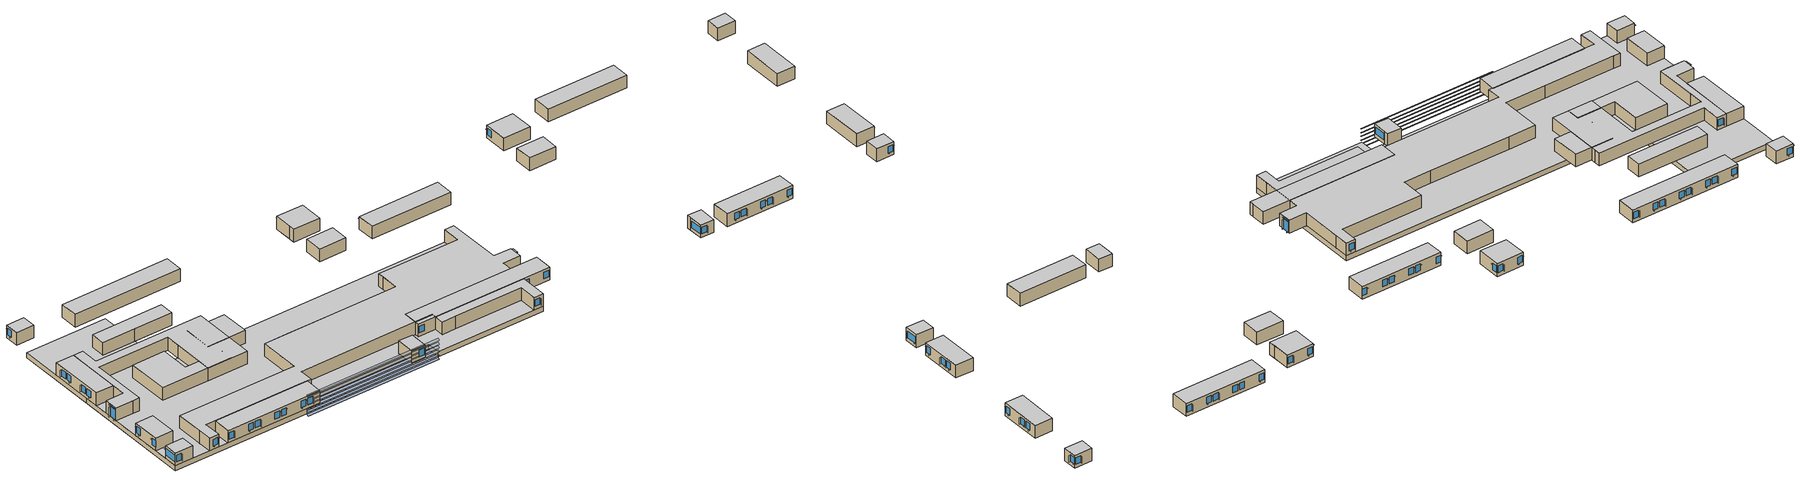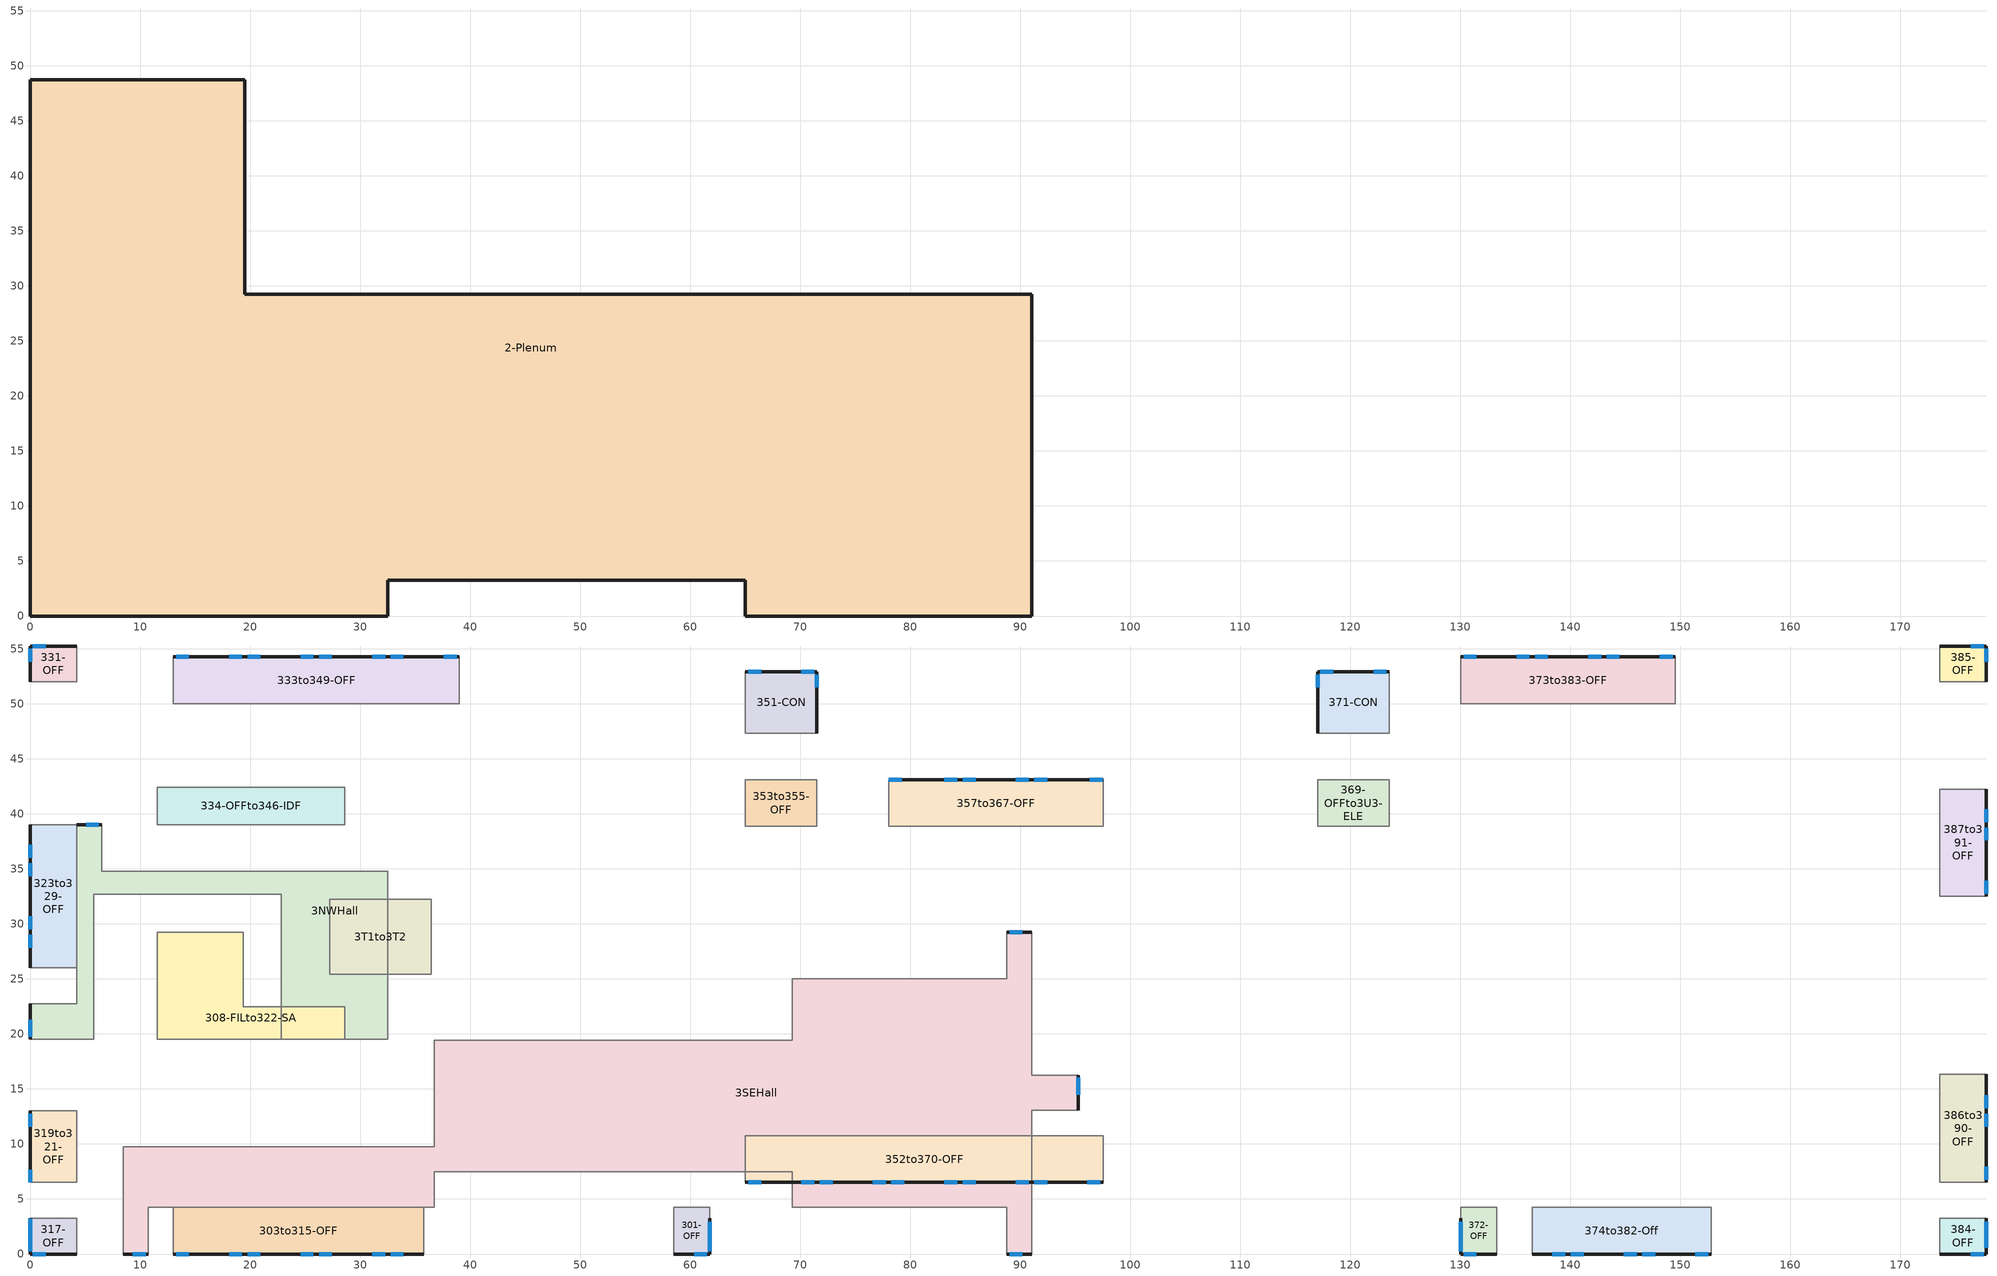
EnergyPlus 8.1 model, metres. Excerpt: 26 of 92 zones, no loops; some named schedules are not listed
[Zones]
2-Plenum
 floor adiabatic (Ceiling Cons): 19.51,48.77 19.51,29.26 91.03,29.26 91.03,0 65.02,0 65.02,3.25 32.51,3.25 32.51,0 0,0 0,48.77 z9.22
 wall outside (Curtain Wall Cons): 32.51,0 32.51,3.25 65.02,3.25 65.02,0 / 19.51,29.26 19.51,48.77 0,48.77 0,29.26 z9.22:10.36
 wall outside (Tilt-Up Cons): 65.02,0 91.03,0 91.03,29.26 19.51,29.26 / 0,29.26 0,0 32.51,0 z9.22:10.36
 ceiling adiabatic (Floor Cons): 19.51,29.26 19.51,48.77 0,48.77 0,0 32.51,0 32.51,3.25 65.02,3.25 65.02,0 91.03,0 91.03,29.26 z10.36
317-OFF
 floor adiabatic (Floor Cons): 4.24,0 0,0 0,3.25 4.24,3.25 z10.36
 wall outside (Tilt-Up Cons): 0,3.25 0,0 4.24,0 z10.36:13.41
 wall to 3SEHall (Int Wall FA): 4.24,0 4.24,3.25 z10.36:13.41
 wall to 319to321-OFF (Int Wall FA): 4.24,3.25 0,3.25 z10.36:13.41
 window (Low-E Tint 2637): 0,3.23 0,0.25 / 0.25,0 1.42,0 z11.23:12.8
 ceiling adiabatic (Ceiling Cons): 0,0 4.24,0 4.24,3.25 0,3.25 z13.41
319to321-OFF
 floor adiabatic (Floor Cons): 4.24,13 4.24,6.5 0,6.5 0,13 z10.36
 wall outside (Tilt-Up Cons): 0,13 0,6.5 z10.36:13.41
 wall to 3NWHall (Int Wall FA): 4.24,13 0,13 z10.36:13.41
 wall to 3SEHall (Int Wall FA): 4.24,6.5 4.24,13 z10.36:13.41
 window (Low-E Tint 2637): 0,7.67 0,6.53 z11.23:12.8
 window (Ext Firelight Insulated 1inch): 0,12.75 0,11.58 z11.23:12.8
 ceiling adiabatic (Ceiling Cons): 4.24,6.5 4.24,13 0,13 0,6.5 z13.41
3NWHall
 floor adiabatic (Floor Cons): 6.5,34.77 32.51,34.77 32.51,19.51 22.83,19.51 22.83,32.72 5.77,32.72 5.77,19.51 0,19.51 0,22.76 4.24,22.76 4.24,39.01 6.5,39.01 z10.36
 wall outside (Tilt-Up Cons): 0,22.76 0,19.51 / 6.5,39.01 4.24,39.01 z10.36:13.41
 wall adiabatic (Int Wall FA): 22.83,19.51 32.51,19.51 32.51,29.18 / 4.24,19.51 5.77,19.51 z10.36:13.41
 wall to 351-CON (Int Wall FA): 32.51,33.43 32.51,34.77 z10.36:13.41
 wall to 323to329-OFF (Int Wall FA): 4.24,35.76 4.24,22.76 0,22.76 z10.36:13.41
 wall to 333to349-OFF (Int Wall FA): 32.51,34.77 6.5,34.77 6.5,39.01 z10.36:13.41
 wall to 308-FILto322-SA (Int Wall GA): 22.83,22.48 22.83,19.51 / 5.77,19.51 5.77,29.26 z10.36:13.41
 wall to 334-OFFto346-IDF (Int Wall FA): 5.77,29.26 5.77,32.69 22.83,32.69 z10.36:13.41
 wall to 331-OFF (Int Wall FA): 4.24,39.01 4.24,35.76 z10.36:13.41
 wall to 353to355-OFF (Int Wall FA): 32.51,29.18 32.51,33.43 z10.36:13.41
 wall to 3T1to3T2 (Int Wall FA): 22.83,29.26 22.83,22.48 z10.36:13.41
 wall to 334-OFFto346-IDF (Int Wall GA): 22.83,32.69 22.83,29.26 z10.36:13.41
 window (Low-E Tint 2637): 6.25,39.01 5.08,39.01 z11.23:12.8
 window (Ext Firelight Insulated 1inch): 0,21.29 0,19.76 z10.41:12.8; 0,21.29 0,19.76 z13.06:13.36
 ceiling adiabatic (Ceiling Cons): 5.77,32.72 22.83,32.72 22.83,19.51 32.51,19.51 32.51,34.77 6.5,34.77 6.5,39.01 4.24,39.01 4.24,22.76 0,22.76 0,19.51 5.77,19.51 z13.41
323to329-OFF
 floor adiabatic (Floor Cons): 4.24,26.01 0,26.01 0,39.01 4.24,39.01 z10.36
 wall outside (Tilt-Up Cons): 0,39.01 0,26.01 z10.36:13.41
 wall to 331-OFF (Int Wall FA): 4.24,39.01 0,39.01 z10.36:13.41
 window (Ext Firelight Insulated 1inch): 0,29.01 0,27.84 / 0,30.68 0,29.51 z11.23:12.8
 window (Low-E Tint 2637): 0,35.51 0,34.34 / 0,37.19 0,36.02 z11.23:12.8
 ceiling adiabatic (Ceiling Cons): 0,26.01 4.24,26.01 4.24,39.01 0,39.01 z13.41
331-OFF
 floor adiabatic (Floor Cons): 0,52.02 0,55.27 4.24,55.27 4.24,52.02 z10.36
 wall outside (Tilt-Up Cons): 4.24,55.27 0,55.27 0,52.02 z10.36:13.41
 window (Low-E Tint 2637): 0,55.02 0,53.85 / 1.42,55.27 0.25,55.27 z11.23:12.8
 ceiling adiabatic (Ceiling Cons): 0,55.27 0,52.02 4.24,52.02 4.24,55.27 z13.41
333to349-OFF
 floor adiabatic (Floor Cons): 13,54.28 39.01,54.28 39.01,50.04 13,50.04 z10.36
 wall outside (Tilt-Up Cons): 39.01,54.28 13,54.28 z10.36:13.41
 wall to 351-CON (Int Wall FA): 39.01,50.04 39.01,54.28 z10.36:13.41
 window (Low-E Tint 2637): 38.76,54.28 37.59,54.28 / 33.93,54.28 32.77,54.28 / 32.26,54.28 31.09,54.28 / 27.43,54.28 26.26,54.28 / 25.76,54.28 24.59,54.28 / 20.93,54.28 19.76,54.28 / 19.25,54.28 18.08,54.28 / 14.43,54.28 13.26,54.28 z11.23:12.8
 ceiling adiabatic (Ceiling Cons): 39.01,54.28 13,54.28 13,50.04 39.01,50.04 z13.41
308-FILto322-SA
 floor adiabatic (Floor Cons): 19.38,29.26 19.38,22.48 28.6,22.48 28.6,19.51 11.53,19.51 11.53,29.26 z10.36
 wall to 334-OFFto346-IDF (Int Wall GA): 19.38,29.26 11.53,29.26 z10.36:13.41
 wall to 3SEHall (Int Wall GA): 11.53,19.51 28.6,19.51 z10.36:13.41
 wall to 3T1to3T2 (Int Wall GA): 28.6,22.48 19.38,22.48 19.38,29.26 z10.36:13.41
 ceiling adiabatic (Ceiling Cons): 11.53,29.26 11.53,19.51 28.6,19.51 28.6,22.48 19.38,22.48 19.38,29.26 z13.41
334-OFFto346-IDF
 floor adiabatic (Floor Cons): 11.53,39.01 11.53,42.44 28.6,42.44 28.6,39.01 z10.36
 wall to 3T1to3T2 (Int Wall GA): 19.38,39.01 28.6,39.01 z10.36:13.41
 ceiling adiabatic (Ceiling Cons): 28.6,39.01 28.6,42.44 11.53,42.44 11.53,39.01 z13.41
3T1to3T2
 floor adiabatic (Floor Cons): 27.23,32.23 36.45,32.23 36.45,25.45 27.23,25.45 z10.36
 ceiling adiabatic (Ceiling Cons): 27.23,25.45 36.45,25.45 36.45,32.23 27.23,32.23 z13.41
353to355-OFF
 floor adiabatic (Floor Cons): 71.53,43.1 71.53,38.86 65.02,38.86 65.02,43.1 z10.36
 wall to 351-CON (Int Wall GA): 71.53,43.1 65.02,43.1 z10.36:13.41
 wall to 357to367-OFF (Int Wall FA): 71.53,38.86 71.53,43.1 z10.36:13.41
 wall to 3SEHall (Int Wall FA): 65.02,38.86 71.53,38.86 z10.36:13.41
 ceiling adiabatic (Ceiling Cons): 71.53,38.86 71.53,43.1 65.02,43.1 65.02,38.86 z13.41
351-CON
 floor adiabatic (Floor Cons): 65.02,47.35 65.02,52.93 71.53,52.93 71.53,47.35 z10.36
 wall outside (Tilt-Up Cons): 71.53,47.35 71.53,52.93 65.02,52.93 z10.36:13.41
 window (Low-E Tint 2637): 66.45,52.93 65.28,52.93 / 71.27,52.93 70.1,52.93 / 71.53,51.51 71.53,52.68 z11.23:12.8
 ceiling adiabatic (Ceiling Cons): 65.02,52.93 65.02,47.35 71.53,47.35 71.53,52.93 z13.41
357to367-OFF
 floor adiabatic (Floor Cons): 78.03,43.1 97.54,43.1 97.54,38.86 78.03,38.86 z10.36
 wall outside (Tilt-Up Cons): 97.54,43.1 78.03,43.1 z10.36:13.41
 wall to 369-OFFto3U3-ELE (Int Wall FA): 97.54,38.86 97.54,43.1 z10.36:13.41
 wall to 3SEHall (Int Wall FA): 78.03,38.86 97.54,38.86 z10.36:13.41
 window (Low-E Tint 2637): 79.22,43.1 78.05,43.1 / 84.28,43.1 83.11,43.1 / 85.95,43.1 84.79,43.1 / 90.78,43.1 89.61,43.1 / 92.46,43.1 91.29,43.1 / 97.51,43.1 96.34,43.1 z11.23:12.8
 ceiling adiabatic (Ceiling Cons): 97.54,43.1 78.03,43.1 78.03,38.86 97.54,38.86 z13.41
369-OFFto3U3-ELE
 floor adiabatic (Floor Cons): 117.04,43.1 123.55,43.1 123.55,38.86 117.04,38.86 z10.36
 wall to 3SEHall (Int Wall FA): 117.04,38.86 123.55,38.86 z10.36:13.41
 wall to 373to383-OFF (Int Wall FA): 123.55,38.86 123.55,43.1 z10.36:13.41
 wall to 371-CON (Int Wall GA): 123.55,43.1 117.04,43.1 z10.36:13.41
 ceiling adiabatic (Ceiling Cons): 123.55,43.1 117.04,43.1 117.04,38.86 123.55,38.86 z13.41
371-CON
 floor adiabatic (Floor Cons): 117.04,52.93 123.55,52.93 123.55,47.35 117.04,47.35 z10.36
 wall outside (Tilt-Up Cons): 123.55,52.93 117.04,52.93 117.04,47.35 z10.36:13.41
 wall to 3SEHall (Int Wall FA): 123.55,47.35 123.55,48.69 z10.36:13.41
 wall to 373to383-OFF (Int Wall FA): 123.55,48.69 123.55,52.93 z10.36:13.41
 window (Ext Firelight Insulated 1inch): 123.29,52.93 122.12,52.93 z11.23:12.8
 window (Low-E Tint 2637): 118.47,52.93 117.3,52.93 / 117.04,52.68 117.04,51.51 z11.23:12.8
 ceiling adiabatic (Ceiling Cons): 123.55,52.93 117.04,52.93 117.04,47.35 123.55,47.35 z13.41
373to383-OFF
 floor adiabatic (Floor Cons): 130.05,54.28 149.56,54.28 149.56,50.04 130.05,50.04 z10.36
 wall outside (Tilt-Up Cons): 149.56,54.28 130.05,54.28 z10.36:13.41
 wall to 3SEHall (Int Wall FA): 130.05,50.04 149.56,50.04 149.56,54.28 z10.36:13.41
 window (Low-E Tint 2637): 149.3,54.28 148.13,54.28 / 144.48,54.28 143.31,54.28 / 142.8,54.28 141.63,54.28 z11.23:12.8
 window (Ext Firelight Insulated 1inch): 137.97,54.28 136.8,54.28 / 136.3,54.28 135.13,54.28 / 131.47,54.28 130.3,54.28 z11.23:12.8
 ceiling adiabatic (Ceiling Cons): 149.56,54.28 130.05,54.28 130.05,50.04 149.56,50.04 z13.41
387to391-OFF
 floor adiabatic (Floor Cons): 177.83,32.51 173.58,32.51 173.58,42.27 177.83,42.27 z10.36
 wall outside (Tilt-Up Cons): 177.83,32.51 177.83,42.27 z10.36:13.41
 wall to 3SEHall (Int Wall FA): 173.58,42.27 173.58,32.51 177.83,32.51 z10.36:13.41
 wall to 385-OFF (Int Wall FA): 177.83,42.27 173.58,42.27 z10.36:13.41
 window (Ext Firelight Insulated 1inch): 177.83,32.77 177.83,33.93 / 177.83,37.59 177.83,38.76 / 177.83,39.27 177.83,40.44 z11.23:12.8
 ceiling adiabatic (Ceiling Cons): 173.58,32.51 177.83,32.51 177.83,42.27 173.58,42.27 z13.41
385-OFF
 floor adiabatic (Floor Cons): 173.58,52.02 173.58,55.27 177.83,55.27 177.83,52.02 z10.36
 wall outside (Tilt-Up Cons): 177.83,52.02 177.83,55.27 173.58,55.27 z10.36:13.41
 wall to 3SEHall (Int Wall FA): 173.58,55.27 173.58,52.02 z10.36:13.41
 window (Low-E Tint 2637): 177.83,53.85 177.83,55.02 / 177.57,55.27 176.4,55.27 z11.23:12.8
 ceiling adiabatic (Ceiling Cons): 173.58,55.27 173.58,52.02 177.83,52.02 177.83,55.27 z13.41
384-OFF
 floor adiabatic (Floor Cons): 177.83,0 173.58,0 173.58,3.25 177.83,3.25 z10.36
 wall outside (Tilt-Up Cons): 173.58,0 177.83,0 177.83,3.25 z10.36:13.41
 wall to 3SEHall (Int Wall FA): 173.58,3.25 173.58,0 z10.36:13.41
 wall to 386to390-OFF (Int Wall FA): 177.83,3.25 173.58,3.25 z10.36:13.41
 window (Low-E Tint 2637): 176.4,0 177.57,0 / 177.83,0.58 177.83,2.92 z11.23:12.8
 ceiling adiabatic (Ceiling Cons): 173.58,0 177.83,0 177.83,3.25 173.58,3.25 z13.41
386to390-OFF
 floor adiabatic (Floor Cons): 173.58,6.5 173.58,16.33 177.83,16.33 177.83,6.5 z10.36
 wall outside (Tilt-Up Cons): 177.83,6.5 177.83,16.33 z10.36:13.41
 wall to 3SEHall (Int Wall FA): 177.83,16.33 173.58,16.33 173.58,6.5 z10.36:13.41
 window (Low-E Tint 2637): 177.83,13.26 177.83,14.43 / 177.83,11.58 177.83,12.75 / 177.83,6.76 177.83,7.92 z11.23:12.8
 ceiling adiabatic (Ceiling Cons): 173.58,16.33 173.58,6.5 177.83,6.5 177.83,16.33 z13.41
303to315-OFF
 floor adiabatic (Floor Cons): 13,0 13,4.24 35.76,4.24 35.76,0 z10.36
 wall outside (Tilt-Up Cons): 13,0 35.76,0 z10.36:13.41
 wall to 301-OFF (Int Wall FA): 35.76,0 35.76,4.24 z10.36:13.41
 wall to 3SEHall (Int Wall FA): 35.76,4.24 13,4.24 13,0 z10.36:13.41
 window (Low-E Tint 2637): 13.26,0 14.43,0 / 18.08,0 19.25,0 / 19.76,0 20.93,0 / 24.59,0 25.76,0 / 26.26,0 27.43,0 / 31.09,0 32.26,0 / 32.77,0 33.93,0 z11.23:12.8
 ceiling adiabatic (Ceiling Cons): 13,4.24 13,0 35.76,0 35.76,4.24 z13.41
301-OFF
 floor adiabatic (Floor Cons): 61.77,0 58.52,0 58.52,4.24 61.77,4.24 z10.36
 wall outside (Tilt-Up Cons): 58.52,0 61.77,0 z10.36:13.41
 wall outside (Curtain Wall Cons): 61.77,0 61.77,3.25 z10.36:13.41
 wall to 352to370-OFF (Int Wall FA): 61.77,3.25 61.77,4.24 z10.36:13.41
 wall to 3SEHall (Int Wall FA): 61.77,4.24 58.52,4.24 z10.36:13.41
 window (Low-E Tint 2637): 60.35,0 61.52,0 / 61.77,0.25 61.77,2.92 z11.23:12.8
 ceiling adiabatic (Ceiling Cons): 58.52,0 61.77,0 61.77,4.24 58.52,4.24 z13.41
352to370-OFF
 floor adiabatic (Floor Cons): 97.54,6.5 65.02,6.5 65.02,10.74 97.54,10.74 z10.36
 wall outside (Curtain Wall Cons): 65.02,6.5 97.54,6.5 z10.36:13.41
 wall to 3SEHall (Int Wall FA): 97.54,7.49 97.54,10.74 65.02,10.74 65.02,7.49 z10.36:13.41
 wall to 372-OFF (Int Wall FA): 97.54,6.5 97.54,7.49 z10.36:13.41
 window (Low-E Tint 2637): 96.11,6.5 97.28,6.5 / 91.29,6.5 92.46,6.5 / 89.61,6.5 90.78,6.5 / 84.79,6.5 85.95,6.5 / 83.11,6.5 84.28,6.5 / 76.61,6.5 77.77,6.5 / 78.28,6.5 79.45,6.5 / 71.78,6.5 72.95,6.5 / 70.1,6.5 71.27,6.5 / 65.28,6.5 66.45,6.5 z11.23:12.8
 ceiling adiabatic (Ceiling Cons): 65.02,6.5 97.54,6.5 97.54,10.74 65.02,10.74 z13.41
372-OFF
 floor adiabatic (Floor Cons): 130.05,4.24 133.3,4.24 133.3,0 130.05,0 z10.36
 wall outside (Curtain Wall Cons): 130.05,3.25 130.05,0 z10.36:13.41
 wall outside (Tilt-Up Cons): 130.05,0 133.3,0 z10.36:13.41
 wall to 3SEHall (Int Wall FA): 133.3,4.24 130.05,4.24 z10.36:13.41
 wall to 374to382-Off (Int Wall FA): 133.3,0 133.3,4.24 z10.36:13.41
 window (Low-E Tint 2637): 130.3,0 131.47,0 / 130.05,2.92 130.05,0.25 z11.23:12.8
 ceiling adiabatic (Ceiling Cons): 133.3,4.24 130.05,4.24 130.05,0 133.3,0 z13.41
374to382-Off
 floor adiabatic (Floor Cons): 152.81,0 136.55,0 136.55,4.24 152.81,4.24 z10.36
 wall outside (Tilt-Up Cons): 136.55,0 152.81,0 z10.36:13.41
 wall to 3SEHall (Int Wall FA): 152.81,0 152.81,4.24 136.55,4.24 z10.36:13.41
 window (Low-E Tint 2637): 138.38,0 139.55,0 / 140.06,0 141.22,0 / 144.88,0 146.05,0 / 146.56,0 147.73,0 / 151.38,0 152.55,0 z11.23:12.8
 ceiling adiabatic (Ceiling Cons): 136.55,0 152.81,0 152.81,4.24 136.55,4.24 z13.41
3SEHall
 floor adiabatic (Floor Cons): 95.28,13.08 91.03,13.08 91.03,0 88.77,0 88.77,4.24 69.27,4.24 69.27,7.49 36.75,7.49 36.75,4.24 10.74,4.24 10.74,0 8.48,0 8.48,9.75 36.75,9.75 36.75,19.43 69.27,19.43 69.27,25.02 88.77,25.02 88.77,29.26 91.03,29.26 91.03,16.26 95.28,16.26 z10.36
 wall outside (Tilt-Up Cons): 8.48,0 10.74,0 / 95.28,13.08 95.28,16.26 / 88.77,0 91.03,0 / 91.03,29.26 88.77,29.26 z10.36:13.41
 wall adiabatic (Int Wall FA): 10.01,9.75 8.48,9.75 / 36.75,19.43 36.75,9.75 27.08,9.75 z10.36:13.41
 window (Low-E Tint 2637): 9.32,0 10.49,0 / 89.03,0 90.2,0 / 90.2,29.26 89.03,29.26 z11.23:12.8
 window (Ext Firelight Insulated 1inch): 95.28,14.48 95.28,16 z13.06:13.36; 95.28,14.48 95.28,16 z10.41:12.8
 ceiling adiabatic (Ceiling Cons): 88.77,0 91.03,0 91.03,13.08 95.28,13.08 95.28,16.26 91.03,16.26 91.03,29.26 88.77,29.26 88.77,25.02 69.27,25.02 69.27,19.43 36.75,19.43 36.75,9.75 8.48,9.75 8.48,0 10.74,0 10.74,4.24 36.75,4.24 36.75,7.49 69.27,7.49 69.27,4.24 88.77,4.24 z13.41
shading: -0.38,19.76 0,19.76 / 0,21.29 -0.38,21.29 / 95.28,14.48 95.66,14.48 / 95.66,16 95.28,16 z10.41:12.8; -0.38,53.85 0,53.85 / 0,37.19 -0.38,37.19 / -0.38,34.34 0,34.34 / 0,30.68 -0.38,30.68 / -0.38,27.84 0,27.84 / -0.38,11.58 0,11.58 / 1.42,-0.38 1.42,0 / 9.32,0 9.32,-0.38 / 14.43,-0.38 14.43,0 / 18.08,0 18.08,-0.38 / 20.93,-0.38 20.93,0 / 24.59,0 24.59,-0.38 / 27.43,-0.38 27.43,0 / 31.09,-0.38 31.09,0 / 33.93,-0.38 33.93,0 / 60.35,0 60.35,-0.38 / 131.47,-0.38 131.47,0 / 144.88,-0.38 144.88,0 / 147.73,-0.38 147.73,0 / 151.38,-0.38 151.38,0 / 138.38,-0.38 138.38,0 / 141.22,-0.38 141.22,0 / 90.2,-0.38 90.2,0 / 176.4,-0.38 176.4,0 / 90.2,29.64 90.2,29.26 / 148.13,54.66 148.13,54.28 / 144.48,54.66 144.48,54.28 / 141.63,54.66 141.63,54.28 / 137.97,54.66 137.97,54.28 / 135.13,54.66 135.13,54.28 / 131.47,54.66 131.47,54.28 / 122.12,53.31 122.12,52.93 / 118.47,53.31 118.47,52.93 / 70.1,53.31 70.1,52.93 / 66.45,53.31 66.45,52.93 / 37.59,54.66 37.59,54.28 / 33.93,54.66 33.93,54.28 / 31.09,54.66 31.09,54.28 / 27.43,54.28 27.43,54.66 / 24.59,54.66 24.59,54.28 / 20.93,54.66 20.93,54.28 / 18.08,54.66 18.08,54.28 / 14.43,54.66 14.43,54.28 / 5.08,39.4 5.08,39.01 / 1.42,55.27 1.42,55.65 / 176.4,55.65 176.4,55.27 / 178.21,7.92 177.83,7.92 / 177.83,11.58 178.21,11.58 / 178.21,14.43 177.83,14.43 / 178.21,53.85 177.83,53.85 / 178.21,33.93 177.83,33.93 / 177.83,37.59 178.21,37.59 / 178.21,40.44 177.83,40.44 / 177.83,0.58 177.98,0.58 / 177.98,2.92 177.83,2.92 / 177.83,6.76 177.98,6.76 / 177.98,12.75 177.83,12.75 / 177.83,13.26 177.98,13.26 / 177.98,55.02 177.83,55.02 / 177.83,32.77 177.98,32.77 / 177.98,38.76 177.83,38.76 / 177.83,39.27 177.98,39.27 / 89.03,29.41 89.03,29.26 / 149.3,54.43 149.3,54.28 / 143.31,54.43 143.31,54.28 / 142.8,54.43 142.8,54.28 / 136.8,54.43 136.8,54.28 / 136.3,54.43 136.3,54.28 / 130.3,54.43 130.3,54.28 / 123.29,53.09 123.29,52.93 / 117.3,53.09 117.3,52.93 / 96.34,43.26 96.34,43.1 / 92.46,43.26 92.46,43.1 / 91.29,43.26 91.29,43.1 / 90.78,43.26 90.78,43.1 / 89.61,43.26 89.61,43.1 / 85.95,43.26 85.95,43.1 / 84.79,43.26 84.79,43.1 / 84.28,43.26 84.28,43.1 / 83.11,43.26 83.11,43.1 / 79.22,43.26 79.22,43.1 / 71.27,53.09 71.27,52.93 / 65.28,53.09 65.28,52.93 / 38.76,54.28 38.76,54.43 / 32.77,54.43 32.77,54.28 / 32.26,54.28 32.26,54.43 / 26.26,54.43 26.26,54.28 z11.23:12.8; 32.51,0,13.64 32.51,-0.41,13.41 65.02,-0.41,13.41 65.02,0,13.64; 32.51,0,12.73 32.51,-0.41,12.5 65.02,-0.41,12.5 65.02,0,12.73; 32.51,0,11.81 32.51,-0.41,11.58 65.02,-0.41,11.58 65.02,0,11.81; 32.51,0,10.9 32.51,-0.41,10.67 65.02,-0.41,10.67 65.02,0,10.9; 32.51,0,9.98 32.51,-0.41,9.75 65.02,-0.41,9.75 65.02,0,9.98; 32.51,0,9.07 32.51,-0.41,8.84 65.02,-0.41,8.84 65.02,0,9.07; -0.38,0.25 0,0.25 0,3.23 -0.38,3.25 z12.8; 177.83,0.58 178.21,0.58 178.21,2.92 177.83,2.92 z12.8; -0.38,19.76 0,19.76 0,21.29 -0.38,21.29 z12.8; 0,19.76 -0.38,19.76 -0.38,21.29 0,21.29 z13.36; 95.66,14.48 95.66,16 95.28,16 95.28,14.48 z12.8; 95.28,16 95.28,14.48 95.66,14.48 95.66,16 z13.36; 136.8,54.28 136.8,54.66 137.97,54.66 137.97,54.28 z12.8; 136.3,54.28 136.3,54.66 135.13,54.66 135.13,54.28 z12.8; 146.05,-0.38 144.88,-0.38 144.88,0 146.05,0 z12.8; 147.73,0 146.56,0 146.56,-0.38 147.73,-0.38 z12.8; 96.34,43.1 97.51,43.1 97.51,43.48 96.34,43.48 z12.8; 92.46,43.48 91.29,43.48 91.29,43.1 92.46,43.1 z12.8; 90.78,43.48 90.78,43.1 89.61,43.1 89.61,43.48 z12.8; 32.77,54.28 32.77,54.66 33.93,54.66 33.93,54.28 z12.8; 25.76,54.66 24.59,54.66 24.59,54.28 25.76,54.28 z12.8; 20.93,54.28 19.76,54.28 19.76,54.66 20.93,54.66 z12.8; 18.08,54.28 19.25,54.28 19.25,54.66 18.08,54.66 z12.8; 14.43,54.28 13.26,54.28 13.26,54.66 14.43,54.66 z12.8; 0.25,55.27 1.42,55.27 1.42,55.65 0.25,55.65 z12.8; 27.43,0 26.26,0 26.26,-0.38 27.43,-0.38 z12.8; 32.26,0 32.26,-0.38 31.09,-0.38 31.09,0 z12.8; 1.42,0 0.25,0 0.25,-0.38 1.42,-0.38 z12.8; 10.49,0 9.32,0 9.32,-0.38 10.49,-0.38 z12.8; -0.38,12.75 -0.38,11.58 0,11.58 0,12.75 z12.8; 14.43,0 13.26,0 13.26,-0.38 14.43,-0.38 z12.8; 19.25,0 18.08,0 18.08,-0.38 19.25,-0.38 z12.8; 19.76,0 19.76,-0.38 20.93,-0.38 20.93,0 z12.8; 25.76,0 24.59,0 24.59,-0.38 25.76,-0.38 z12.8; 33.93,0 32.77,0 32.77,-0.38 33.93,-0.38 z12.8; 61.52,0 60.35,0 60.35,-0.38 61.52,-0.38 z12.8; 90.2,29.26 89.03,29.26 89.03,29.64 90.2,29.64 z12.8; 148.13,54.28 149.3,54.28 149.3,54.66 148.13,54.66 z12.8; 143.31,54.66 144.48,54.66 144.48,54.28 143.31,54.28 z12.8; 142.8,54.28 142.8,54.66 141.63,54.66 141.63,54.28 z12.8; 123.29,53.31 122.12,53.31 122.12,52.93 123.29,52.93 z12.8; 118.47,52.93 117.3,52.93 117.3,53.31 118.47,53.31 z12.8; 84.79,43.48 84.79,43.1 85.95,43.1 85.95,43.48 z12.8; 84.28,43.48 84.28,43.1 83.11,43.1 83.11,43.48 z12.8; 78.05,43.1 78.05,43.48 79.22,43.48 79.22,43.1 z12.8; 70.1,52.93 71.27,52.93 71.27,53.31 70.1,53.31 z12.8; 66.45,52.93 65.28,52.93 65.28,53.31 66.45,53.31 z12.8; 38.76,54.66 37.59,54.66 37.59,54.28 38.76,54.28 z12.8; 32.26,54.66 31.09,54.66 31.09,54.28 32.26,54.28 z12.8; 26.26,54.66 26.26,54.28 27.43,54.28 27.43,54.66 z12.8; 6.25,39.4 5.08,39.4 5.08,39.01 6.25,39.01 z12.8; 0,55.02 -0.38,55.02 -0.38,53.85 0,53.85 z12.8; 0,37.19 -0.38,37.19 -0.38,36.02 0,36.02 z12.8; 0,35.51 -0.38,35.51 -0.38,34.34 0,34.34 z12.8; -0.38,29.51 0,29.51 0,30.68 -0.38,30.68 z12.8; 0,29.01 -0.38,29.01 -0.38,27.84 0,27.84 z12.8; 139.55,0 139.55,-0.38 138.38,-0.38 138.38,0 z12.8; 140.06,0 140.06,-0.38 141.22,-0.38 141.22,0 z12.8; 89.03,0 89.03,-0.38 90.2,-0.38 90.2,0 z12.8; 176.4,0 177.57,0 177.57,-0.38 176.4,-0.38 z12.8; 117.04,52.68 116.66,52.68 116.66,51.51 117.04,51.51 z12.8; 71.53,52.68 71.53,51.51 71.91,51.51 71.91,52.68 z12.8; 177.57,55.65 176.4,55.65 176.4,55.27 177.57,55.27 z12.8; 130.3,0 130.3,-0.38 131.47,-0.38 131.47,0 z12.8; 151.38,-0.38 151.38,0 152.55,0 152.55,-0.38 z12.8; 130.3,54.28 130.3,54.66 131.47,54.66 131.47,54.28 z12.8; 177.83,40.44 177.83,39.27 178.21,39.27 178.21,40.44 z12.8; 178.21,38.76 177.83,38.76 177.83,37.59 178.21,37.59 z12.8; 177.83,7.92 177.83,6.76 178.21,6.76 178.21,7.92 z12.8; 178.21,12.75 177.83,12.75 177.83,11.58 178.21,11.58 z12.8; 177.83,13.26 178.21,13.26 178.21,14.43 177.83,14.43 z12.8; 178.21,55.02 178.21,53.85 177.83,53.85 177.83,55.02 z12.8; 177.83,33.93 177.83,32.77 178.21,32.77 178.21,33.93 z12.8; 0,6.53 0,7.67 -0.38,7.67 -0.38,6.53 z12.8; 130.05,2.92 130.05,0.25 129.9,0.25 129.9,2.92 z12.8; 61.77,0.25 61.77,2.92 61.93,2.92 61.93,0.25 z12.8; -0.15,0.25,12.8 -0.15,0.25,11.2 0,0.25,11.23 0,0.25,12.8
[Building]
Classroom and Office Building: North Axis {deg}=315; Terrain=Country; Loads Convergence Tolerance Value=0.04; Temperature Convergence Tolerance Value {deltaC}=0.4; Solar Distribution=FullExterior; Maximum Number of Warmup Days=25; Minimum Number of Warmup Days=6
[Site:Location]
Climate Zone 12 CA USA WYEC2-C-00012 WMO#=724830: Latitude {deg}=37.3; Longitude {deg}=120.57; Time Zone {hr}=-8; Elevation {m}=61
[Site:GroundTemperature:BuildingSurface]
20.11, 20.13, 20.14, 20.18, 20.2, 20.22, 20.23, 20.26, 20.27, 20.24, 20.26, 20.25
[SizingPeriod:DesignDay] Day of Month=21; Dry-Bulb Temperature Range Modifier Type=DefaultMultipliers; Humidity Condition Type=Wetbulb; Barometric Pressure {Pa}=101265; Rain Indicator=No; Snow Indicator=No; Daylight Saving Time Indicator=No; Solar Model Indicator=ASHRAEClearSky
Name | Month | Day Type | Maximum Dry-Bulb Temperature {C} | Daily Dry-Bulb Temperature Range {deltaC} | Wetbulb or DewPoint at Maximum Dry-Bulb {C} | Wind Speed {m/s} | Wind Direction {deg} | Sky Clearness
12_CA_USA Annual Heating 99.6% Design Conditions DB | 12 | WinterDesignDay | -.5 | 0 | -.5 | 1.1 | 320 | 0
12_CA_USA Annual Cooling 1% Design Conditions DB/MWB | 7 | SummerDesignDay | 36 | 18.1 | 20.4 | 3.5 | 200 | 1
[Material] Thermal Absorptance=0.9; Solar Absorptance=0.7; Visible Absorptance=0.7
Name | Roughness | Thickness {m} | Conductivity {W/m-K} | Density {kg/m3} | Specific Heat {J/kg-K}
Sound Attenuation Blanket | VeryRough | 0.089 | 0.03 | 24.8 | 1000
GypBd 5/8in GP02 | Smooth | 0.0159 | 0.16 | 800.92 | 838.46
AcousTile 1/2in (AC02) | MediumSmooth | 0.0127 | 0.0571 | 288.33 | 1341.54
Steel Siding HF-A3 | Smooth | 0.0015 | 89.98 | 7688.86 | 419.23
GypBd 1/2in GP01 | Smooth | 0.0127 | 0.32 | 800.92 | 838.46
Conc HW 12in HF-C11 | Smooth | 0.3048 | 3.46 | 2242.58 | 838.462
Conc HW 10in | Smooth | 0.253 | 1.73 | 2242.58 | 838.462
Std Wood 1inch | MediumSmooth | 0.01 | 0.12 | 540 | 1210
Paper | MediumSmooth | 0.04 | 0.05 | 700 | 1400
[WindowMaterial:Gas]
AIR 13MM: Gas Type=Air; Thickness {m}=0.0127
[WindowMaterial:Glazing] Optical Data Type=SpectralAverage; Infrared Transmittance at Normal Incidence=0; Front Side Infrared Hemispherical Emissivity=0.84; Conductivity {W/m-K}=0.9
Name | Thickness {m} | Solar Transmittance at Normal Incidence | Front Side Solar Reflectance at Normal Incidence | Back Side Solar Reflectance at Normal Incidence | Visible Transmittance at Normal Incidence | Front Side Visible Reflectance at Normal Incidence | Back Side Visible Reflectance at Normal Incidence | Back Side Infrared Hemispherical Emissivity
CLEAR 6MM | 0.006 | 0.775 | 0.071 | 0.071 | 0.881 | 0.08 | 0.08 | 0.84
LoE TINT 6MM | 0.006 | 0.36 | 0.093 | 0.2 | 0.5 | 0.035 | 0.054 | 0.1
CLEAR 1inch | 0.025 | 0.775 | 0.071 | 0.071 | 0.881 | 0.08 | 0.08 | 0.84
[WindowMaterial:Blind]
BLIND WITH HIGH REFLECTIVITY SLATS: Slat Orientation=Horizontal; Slat Width {m}=0.051; Slat Separation {m}=0.0037; Slat Thickness {m}=0.001; Slat Angle {deg}=45; Slat Conductivity {W/m-K}=0.9; Slat Beam Solar Transmittance=0; Front Side Slat Beam Solar Reflectance=0.8; Back Side Slat Beam Solar Reflectance=0.8; Slat Diffuse Solar Transmittance=0; Front Side Slat Diffuse Solar Reflectance=0.8; Back Side Slat Diffuse Solar Reflectance=0.8; Slat Beam Visible Transmittance=0; Front Side Slat Beam Visible Reflectance=0.8; Back Side Slat Beam Visible Reflectance=0.8; Slat Diffuse Visible Transmittance=0; Front Side Slat Diffuse Visible Reflectance=0.8; Back Side Slat Diffuse Visible Reflectance=0.8; Slat Infrared Hemispherical Transmittance=0; Front Side Slat Infrared Hemispherical Emissivity=0.9; Back Side Slat Infrared Hemispherical Emissivity=0.9; Blind to Glass Distance {m}=0.05; Blind Top Opening Multiplier=0.5; Blind Bottom Opening Multiplier=0.5; Blind Left Side Opening Multiplier=0.5; Blind Right Side Opening Multiplier=0.5; Minimum Slat Angle {deg}=0; Maximum Slat Angle {deg}=180
[Construction]
Int Wall FA: GypBd 5/8in GP02, Sound Attenuation Blanket, GypBd 5/8in GP02, GypBd 5/8in GP02
Int Wall GA: GypBd 5/8in GP02, GypBd 5/8in GP02, Sound Attenuation Blanket, GypBd 5/8in GP02, GypBd 5/8in GP02
Curtain Wall Cons: Steel Siding HF-A3, GypBd 1/2in GP01, Sound Attenuation Blanket, GypBd 1/2in GP01
Tilt-Up Cons: Conc HW 12in HF-C11, Sound Attenuation Blanket, GypBd 1/2in GP01
Ext Firelight Insulated 1inch: CLEAR 1inch
Ext Firelight Insulated 1inch with blind: CLEAR 1inch, BLIND WITH HIGH REFLECTIVITY SLATS
Floor Cons: Conc HW 10in
Ceiling Cons: AcousTile 1/2in (AC02)
Low-E Tint 2637: LoE TINT 6MM, AIR 13MM, CLEAR 6MM
Low-E Tint 2637 with blind: LoE TINT 6MM, AIR 13MM, CLEAR 6MM, BLIND WITH HIGH REFLECTIVITY SLATS
InteriorFurnishings-wood: Std Wood 1inch
InteriorFurnishings-paper: Paper
[WindowProperty:ShadingControl] Shading Type=InteriorBlind; Shading Control Type=AlwaysOff; Shading Control Is Scheduled=No; Glare Control Is Active=No; Type of Slat Angle Control for Blinds=BlockBeamSolar
Name | Construction with Shading
Window Blind Ext Firelight | Ext Firelight Insulated 1inch with blind
Window Blind | Low-E Tint 2637 with blind
[AirLoopHVAC:ReturnPlenum]
2-Plenum-Return: Zone=2-Plenum
[People] Number of People Calculation Method=People; Fraction Radiant=0.5; Sensible Heat Fraction=autocalculate; Enable ASHRAE 55 Comfort Warnings=No; Mean Radiant Temperature Calculation Type=ZoneAveraged
Name | Zone or ZoneList | Number of People Schedule | Number of People | Activity Level Schedule
301-Off-People | 301-OFF | 301-Off-People-Year | 2 | Activity-Off-CL-Conf-Year
303to315-Off-People | 303to315-OFF | 303to315-Off-People-Year | 14 | Activity-Off-CL-Conf-Year
308-FILto322-SA-People | 308-FILto322-SA | 308-FILto322-SA-People-Year | 12 | Activity-Off-CL-Conf-Year
317-Off-People | 317-OFF | 317-Off-People-Year | 2 | Activity-Off-CL-Conf-Year
319to321-Off-People | 319to321-OFF | 319to321-Off-People-Year | 4 | Activity-Off-CL-Conf-Year
323to329-Off-People | 323to329-OFF | 323to329-Off-People-Year | 8 | Activity-Off-CL-Conf-Year
331-Off-People | 331-OFF | 331-Off-People-Year | 2 | Activity-Off-CL-Conf-Year
333to349-Off-People | 333to349-OFF | 333to349-Off-People-Year | 16 | Activity-Off-CL-Conf-Year
334-Offto346-IDF-People | 334-OFFto346-IDF | 334-Offto346-IDF-People-Year | 6 | Activity-Off-CL-Conf-Year
351-CON-People | 351-CON | 351-CON-People-Year | 20 | Activity-Off-CL-Conf-Year
371-CON-People | 371-CON | 371-CON-People-Year | 20 | Activity-Off-CL-Conf-Year
352to370-Off-People | 352to370-OFF | 352to370-Off-People-Year | 20 | Activity-Off-CL-Conf-Year
353to355-Off-People | 353to355-OFF | 353to355-Off-People-Year | 4 | Activity-Off-CL-Conf-Year
357to367-Off-People | 357to367-OFF | 357to367-Off-People-Year | 12 | Activity-Off-CL-Conf-Year
369-Offto3U3-ELE-People | 369-OFFto3U3-ELE | 369-Offto3U3-ELE-People-Year | 2 | Activity-Off-CL-Conf-Year
372-Off-People | 372-OFF | 372-Off-People-Year | 2 | Activity-Off-CL-Conf-Year
373to383-Off-People | 373to383-OFF | 373to383-Off-People-Year | 12 | Activity-Off-CL-Conf-Year
374to382-Off-People | 374to382-Off | 374to382-Off-People-Year | 10 | Activity-Off-CL-Conf-Year
384-Off-People | 384-OFF | 384-Off-People-Year | 2 | Activity-Off-CL-Conf-Year
385-Off-People | 385-OFF | 385-Off-People-Year | 2 | Activity-Off-CL-Conf-Year
386to390-Off-People | 386to390-OFF | 386to390-Off-People-Year | 6 | Activity-Off-CL-Conf-Year
387to391-Off-People | 387to391-OFF | 387to391-Off-People-Year | 6 | Activity-Off-CL-Conf-Year
3NWHall-People | 3NWHall | 3NWHall-People-Year | 20 | Activity-Hall-Year
3SEHall-People | 3SEHall | 3SEHall-People-Year | 100 | Activity-Hall-Year
3T1to3T2-People | 3T1to3T2 | 3T1to3T2-People-Year | 2 | Activity-Off-CL-Conf-Year
[Lights] Design Level Calculation Method=LightingLevel; Return Air Fraction=0; Fraction Radiant=0.42; Fraction Visible=0.18; Fraction Replaceable=1; Return Air Fraction Calculated from Plenum Temperature=No
Name | Zone or ZoneList | Schedule | Lighting Level {W}
301-Off-Light | 301-OFF | 301-Off-Light-Year | 108
303to315-Off-Light | 303to315-OFF | 303to315-Off-Light-Year | 756
308-FILto322-SA-Light | 308-FILto322-SA | 308-FILto322-SA-Light-Year | 1601
317-Off-Light | 317-OFF | 317-Off-Light-Year | 108
319to321-Off-Light | 319to321-OFF | 319to321-Off-Light-Year | 216
323to329-Off-Light | 323to329-OFF | 323to329-Off-Light-Year | 432
331-Off-Light | 331-OFF | 331-Off-Light-Year | 108
333to349-Off-Light | 333to349-OFF | 333to349-Off-Light-Year | 864
334-Offto346-IDF-Light | 334-OFFto346-IDF | 334-Offto346-IDF-Light-Year | 320
351-CON-Light | 351-CON | 351-CON-Light-Year | 396
371-CON-Light | 371-CON | 371-CON-Light-Year | 396
352to370-Off-Light | 352to370-OFF | 352to370-Off-Light-Year | 1080
353to355-Off-Light | 353to355-OFF | 353to355-Off-Light-Year | 216
357to367-Off-Light | 357to367-OFF | 357to367-Off-Light-Year | 648
369-Offto3U3-ELE-Light | 369-OFFto3U3-ELE | 369-Offto3U3-ELE-Light-Year | 155
372-Off-Light | 372-OFF | 372-Off-Light-Year | 108
373to383-Off-Light | 373to383-OFF | 373to383-Off-Light-Year | 648
374to382-Off-Light | 374to382-Off | 374to382-Off-Light-Year | 540
384-Off-Light | 384-OFF | 384-Off-Light-Year | 108
385-Off-Light | 385-OFF | 385-Off-Light-Year | 108
386to390-Off-Light | 386to390-OFF | 386to390-Off-Light-Year | 324
387to391-Off-Light | 387to391-OFF | 387to391-Off-Light-Year | 324
3NWHall-Light | 3NWHall | 3NWHall-Light-Year | 928
3SEHall-Light | 3SEHall | 3SEHall-Light-Year | 6902
3T1to3T2-Light | 3T1to3T2 | 3T1to3T2-Light-Year | 534
[ElectricEquipment] Design Level Calculation Method=Watts/Area; Fraction Latent=0; Fraction Radiant=0.3; Fraction Lost=0
Name | Zone or ZoneList | Schedule | Watts per Zone Floor Area {W/m2}
301-Off-Equip | 301-OFF | 301-Off-Equip-Year | 35
303to315-Off-Equip | 303to315-OFF | 303to315-Off-Equip-Year | 35
308-FILto322-SA-Equip | 308-FILto322-SA | 308-FILto322-SA-Equip-Year | 11
317-Off-Equip | 317-OFF | 317-Off-Equip-Year | 35
319to321-Off-Equip | 319to321-OFF | 319to321-Off-Equip-Year | 35
323to329-Off-Equip | 323to329-OFF | 323to329-Off-Equip-Year | 35
331-Off-Equip | 331-OFF | 331-Off-Equip-Year | 35
333to349-Off-Equip | 333to349-OFF | 333to349-Off-Equip-Year | 35
334-Offto346-IDF-Equip | 334-OFFto346-IDF | 334-Offto346-IDF-Equip-Year | 62
351-CON-Equip | 351-CON | 351-CON-Equip-Year | 11
371-CON-Equip | 371-CON | 371-CON-Equip-Year | 11
352to370-Off-Equip | 352to370-OFF | 352to370-Off-Equip-Year | 35
353to355-Off-Equip | 353to355-OFF | 353to355-Off-Equip-Year | 35
357to367-Off-Equip | 357to367-OFF | 357to367-Off-Equip-Year | 35
369-Offto3U3-ELE-Equip | 369-OFFto3U3-ELE | 369-Offto3U3-ELE-Equip-Year | 20
372-Off-Equip | 372-OFF | 372-Off-Equip-Year | 35
373to383-Off-Equip | 373to383-OFF | 373to383-Off-Equip-Year | 35
374to382-Off-Equip | 374to382-Off | 374to382-Off-Equip-Year | 16
384-Off-Equip | 384-OFF | 384-Off-Equip-Year | 35
385-Off-Equip | 385-OFF | 385-Off-Equip-Year | 35
386to390-Off-Equip | 386to390-OFF | 386to390-Off-Equip-Year | 35
387to391-Off-Equip | 387to391-OFF | 387to391-Off-Equip-Year | 35
3NWHall-Equip | 3NWHall | 3NWHall-Equip-Year | 0
3SEHall-Equip | 3SEHall | 3SEHall-Equip-Year | 4
3T1to3T2-Equip | 3T1to3T2 | 3T1to3T2-Equip-Year | 0
[ZoneInfiltration:DesignFlowRate] Schedule=Infiltration-ACH-Year; Design Flow Rate Calculation Method=AirChanges/Hour; Air Changes per Hour {1/hr}=0.2; Constant Term Coefficient=1; Temperature Term Coefficient=0; Velocity Term Coefficient=0; Velocity Squared Term Coefficient=0
Name | Zone or ZoneList
301-Off-Infil | 301-OFF
303to315-Off-Infil | 303to315-OFF
317-Off-Infil | 317-OFF
319to321-Off-Infil | 319to321-OFF
323to329-Off-Infil | 323to329-OFF
331-Off-Infil | 331-OFF
333to349-Off-Infil | 333to349-OFF
351-CON-Infil | 351-CON
352to370-Off-Infil | 352to370-OFF
357to367-Off-Infil | 357to367-OFF
371-CON-Infil | 371-CON
372-Off-Infil | 372-OFF
373to383-Off-Infil | 373to383-OFF
374to382-Off-Infil | 374to382-Off
384-Off-Infil | 384-OFF
385-Off-Infil | 385-OFF
386to390-Off-Infil | 386to390-OFF
387to391-Off-Infil | 387to391-OFF
3NWHall-Infil | 3NWHall
3SEHall-Infil | 3SEHall
[InternalMass]
Name | Construction | Zone | Surface Area {m2}
301-Off-Furn | InteriorFurnishings-wood | 301-OFF | 10
303to315-Off-Furn | InteriorFurnishings-wood | 303to315-OFF | 68
308-FILto322-SA-Furn | InteriorFurnishings-wood | 308-FILto322-SA | 73
317-Off-Furn | InteriorFurnishings-wood | 317-OFF | 10
319to321-Off-Furn | InteriorFurnishings-wood | 319to321-OFF | 19
323to329-Off-Furn | InteriorFurnishings-wood | 323to329-OFF | 39
331-Off-Furn | InteriorFurnishings-wood | 331-OFF | 10
333to349-Off-Furn | InteriorFurnishings-wood | 333to349-OFF | 77
334-Offto346-IDF-Furn | InteriorFurnishings-wood | 334-OFFto346-IDF | 41
351-CON-Furn | InteriorFurnishings-wood | 351-CON | 25
352to370-Off-Furn | InteriorFurnishings-wood | 352to370-OFF | 97
353to355-Off-Furn | InteriorFurnishings-wood | 353to355-OFF | 19
357to367-Off-Furn | InteriorFurnishings-wood | 357to367-OFF | 58
369-Offto3U3-ELE-Furn | InteriorFurnishings-wood | 369-OFFto3U3-ELE | 19
371-CON-Furn | InteriorFurnishings-wood | 371-CON | 25
372-Off-Furn | InteriorFurnishings-wood | 372-OFF | 10
373to383-Off-Furn | InteriorFurnishings-wood | 373to383-OFF | 58
374to382-Off-Furn | InteriorFurnishings-wood | 374to382-Off | 48
384-Off-Furn | InteriorFurnishings-wood | 384-OFF | 10
385-Off-Furn | InteriorFurnishings-wood | 385-OFF | 10
386to390-Off-Furn | InteriorFurnishings-wood | 386to390-OFF | 29
387to391-Off-Furn | InteriorFurnishings-wood | 387to391-OFF | 29
3SEHall-Furn | InteriorFurnishings-wood | 3SEHall | 727
3T1to3T2-Furn | InteriorFurnishings-wood | 3T1to3T2 | 44
301-Off-Paper | InteriorFurnishings-paper | 301-OFF | 10
303to315-Off-Paper | InteriorFurnishings-paper | 303to315-OFF | 68
308-FILto322-SA-Paper | InteriorFurnishings-paper | 308-FILto322-SA | 73
317-Off-Paper | InteriorFurnishings-paper | 317-OFF | 10
319to321-Off-Paper | InteriorFurnishings-paper | 319to321-OFF | 19
323to329-Off-Paper | InteriorFurnishings-paper | 323to329-OFF | 39
331-Off-Paper | InteriorFurnishings-paper | 331-OFF | 10
333to349-Off-Paper | InteriorFurnishings-paper | 333to349-OFF | 77
334-Offto346-IDF-Paper | InteriorFurnishings-paper | 334-OFFto346-IDF | 41
351-CON-Paper | InteriorFurnishings-paper | 351-CON | 25
352to370-Off-Paper | InteriorFurnishings-paper | 352to370-OFF | 97
353to355-Off-Paper | InteriorFurnishings-paper | 353to355-OFF | 19
357to367-Off-Paper | InteriorFurnishings-paper | 357to367-OFF | 58
369-Offto3U3-ELE-Paper | InteriorFurnishings-paper | 369-OFFto3U3-ELE | 19
371-CON-Paper | InteriorFurnishings-paper | 371-CON | 25
372-Off-Paper | InteriorFurnishings-paper | 372-OFF | 10
373to383-Off-Paper | InteriorFurnishings-paper | 373to383-OFF | 58
374to382-Off-Paper | InteriorFurnishings-paper | 374to382-Off | 48
384-Off-Paper | InteriorFurnishings-paper | 384-OFF | 10
385-Off-Paper | InteriorFurnishings-paper | 385-OFF | 10
386to390-Off-Paper | InteriorFurnishings-paper | 386to390-OFF | 29
387to391-Off-Paper | InteriorFurnishings-paper | 387to391-OFF | 29
3SEHall-Paper | InteriorFurnishings-paper | 3SEHall | 727
3T1to3T2-Paper | InteriorFurnishings-paper | 3T1to3T2 | 44
303to315-Off-IntWalls | Int Wall FA | 303to315-OFF | 160
308-FILto322-SA-IntWalls | Int Wall FA | 308-FILto322-SA | 40
319to321-Off-IntWalls | Int Wall FA | 319to321-OFF | 30
323to329-Off-IntWalls | Int Wall FA | 323to329-OFF | 100
333to349-Off-IntWalls | Int Wall FA | 333to349-OFF | 200
334-Offto346-IDF-IntWalls | Int Wall FA | 334-OFFto346-IDF | 100
352to370-Off-IntWalls | Int Wall FA | 352to370-OFF | 240
353to355-Off-IntWalls | Int Wall FA | 353to355-OFF | 30
357to367-Off-IntWalls | Int Wall FA | 357to367-OFF | 130
369-Offto3U3-ELE-IntWalls | Int Wall FA | 369-OFFto3U3-ELE | 30
373to383-Off-IntWalls | Int Wall FA | 373to383-OFF | 130
374to382-Off-IntWalls | Int Wall FA | 374to382-Off | 100
386to390-Off-IntWalls | Int Wall FA | 386to390-OFF | 80
387to391-Off-IntWalls | Int Wall FA | 387to391-OFF | 50
3T1to3T2-IntWalls | Int Wall FA | 3T1to3T2 | 80
[Exterior:Lights]
ExteriorLights: Schedule=ExteriorLight-Year; Design Level {W}=6489; Control Option=AstronomicalClock
[Zone] Type=1; Multiplier=1
Name | Ceiling Height {m} | Volume {m3} | Floor Area {m2} | Part of Total Floor Area
2-Plenum | Autocalculate | Autocalculate | autocalculate | No
317-OFF; 319to321-OFF; 3NWHall; 323to329-OFF; 331-OFF; 333to349-OFF; 308-FILto322-SA; 334-OFFto346-IDF; 3T1to3T2; 3SEHall; 353to355-OFF; 351-CON; 357to367-OFF; 369-OFFto3U3-ELE; 371-CON; 373to383-OFF; 387to391-OFF; 385-OFF; 384-OFF; 386to390-OFF; 303to315-OFF; 301-OFF; 352to370-OFF; 372-OFF; 374to382-Off
[Schedule:Year]
301-Off-People-Year: 301-Off-People-Wk, 1, 1, 12, 31
301-Off-Light-Year: 301-Off-Light-Wk, 1, 1, 12, 31
303to315-Off-People-Year: 303to315-Off-People-Wk, 1, 1, 12, 31
303to315-Off-Light-Year: 303to315-Off-Light-Wk, 1, 1, 12, 31
308-FILto322-SA-People-Year: 308-FILto322-SA-People-Wk, 1, 1, 12, 31
308-FILto322-SA-Light-Year: 308-FILto322-SA-Light-Wk, 1, 1, 12, 31
317-Off-People-Year: 317-Off-People-Wk, 1, 1, 12, 31
317-Off-Light-Year: 317-Off-Light-Wk, 1, 1, 12, 31
319to321-Off-People-Year: 319to321-Off-People-Wk, 1, 1, 12, 31
319to321-Off-Light-Year: 319to321-Off-Light-Wk, 1, 1, 12, 31
323to329-Off-People-Year: 323to329-Off-People-Wk, 1, 1, 12, 31
323to329-Off-Light-Year: 323to329-Off-Light-Wk, 1, 1, 12, 31
331-Off-People-Year: 331-Off-People-Wk, 1, 1, 12, 31
331-Off-Light-Year: 331-Off-Light-Wk, 1, 1, 12, 31
333to349-Off-People-Year: 333to349-Off-People-Wk, 1, 1, 12, 31
333to349-Off-Light-Year: 333to349-Off-Light-Wk, 1, 1, 12, 31
334-Offto346-IDF-People-Year: 334-Offto346-IDF-People-Wk, 1, 1, 12, 31
334-Offto346-IDF-Light-Year: 334-Offto346-IDF-Light-Wk, 1, 1, 12, 31
351-CON-People-Year: 351-CON-People-Wk, 1, 1, 12, 31
351-CON-Light-Year: 351-CON-Light-Wk, 1, 1, 12, 31
371-CON-People-Year: 371-CON-People-Wk, 1, 1, 12, 31
371-CON-Light-Year: 371-CON-Light-Wk, 1, 1, 12, 31
352to370-Off-People-Year: 352to370-Off-People-Wk, 1, 1, 12, 31
352to370-Off-Light-Year: 352to370-Off-Light-Wk, 1, 1, 12, 31
353to355-Off-People-Year: 353to355-Off-People-Wk, 1, 1, 12, 31
353to355-Off-Light-Year: 353to355-Off-Light-Wk, 1, 1, 12, 31
357to367-Off-People-Year: 357to367-Off-People-Wk, 1, 1, 12, 31
357to367-Off-Light-Year: 357to367-Off-Light-Wk, 1, 1, 12, 31
369-Offto3U3-ELE-People-Year: 369-Offto3U3-ELE-People-Wk, 1, 1, 12, 31
369-Offto3U3-ELE-Light-Year: 369-Offto3U3-ELE-Light-Wk, 1, 1, 12, 31
372-Off-People-Year: 372-Off-People-Wk, 1, 1, 12, 31
372-Off-Light-Year: 372-Off-Light-Wk, 1, 1, 12, 31
373to383-Off-People-Year: 373to383-Off-People-Wk, 1, 1, 12, 31
374to382-Off-People-Year: 374to382-Off-People-Wk, 1, 1, 12, 31
384-Off-People-Year: 384-Off-People-Wk, 1, 1, 12, 31
385-Off-People-Year: 385-Off-People-Wk, 1, 1, 12, 31
386to390-Off-People-Year: 386to390-Off-People-Wk, 1, 1, 12, 31
387to391-Off-People-Year: 387to391-Off-People-Wk, 1, 1, 12, 31
3NWHall-People-Year: 3NWHall-People-Break-Wk, 1, 1, 1, 19, 3NWHall-People-Wk, 1, 20, 5, 15, 3NWHall-People-Break-Wk, 5, 16, 6, 14, 3NWHall-People-Wk, 6, 15, 8, 10, 3NWHall-People-Break-Wk, 8, 11, 8, 25, 3NWHall-People-Wk, 8, 26, 12, 17, 3NWHall-People-Break-Wk, 12, 18, 12, 31
3SEHall-People-Year: 3SEHall-People-Break-Wk, 1, 1, 1, 19, 3SEHall-People-Wk, 1, 20, 5, 15, 3SEHall-People-Break-Wk, 5, 16, 6, 14, 3SEHall-People-Wk, 6, 15, 8, 10, 3SEHall-People-Break-Wk, 8, 11, 8, 25, 3SEHall-People-Wk, 8, 26, 12, 17, 3SEHall-People-Break-Wk, 12, 18, 12, 31
3T1to3T2-People-Year: 3T1to3T2-People-Wk, 1, 1, 12, 31
